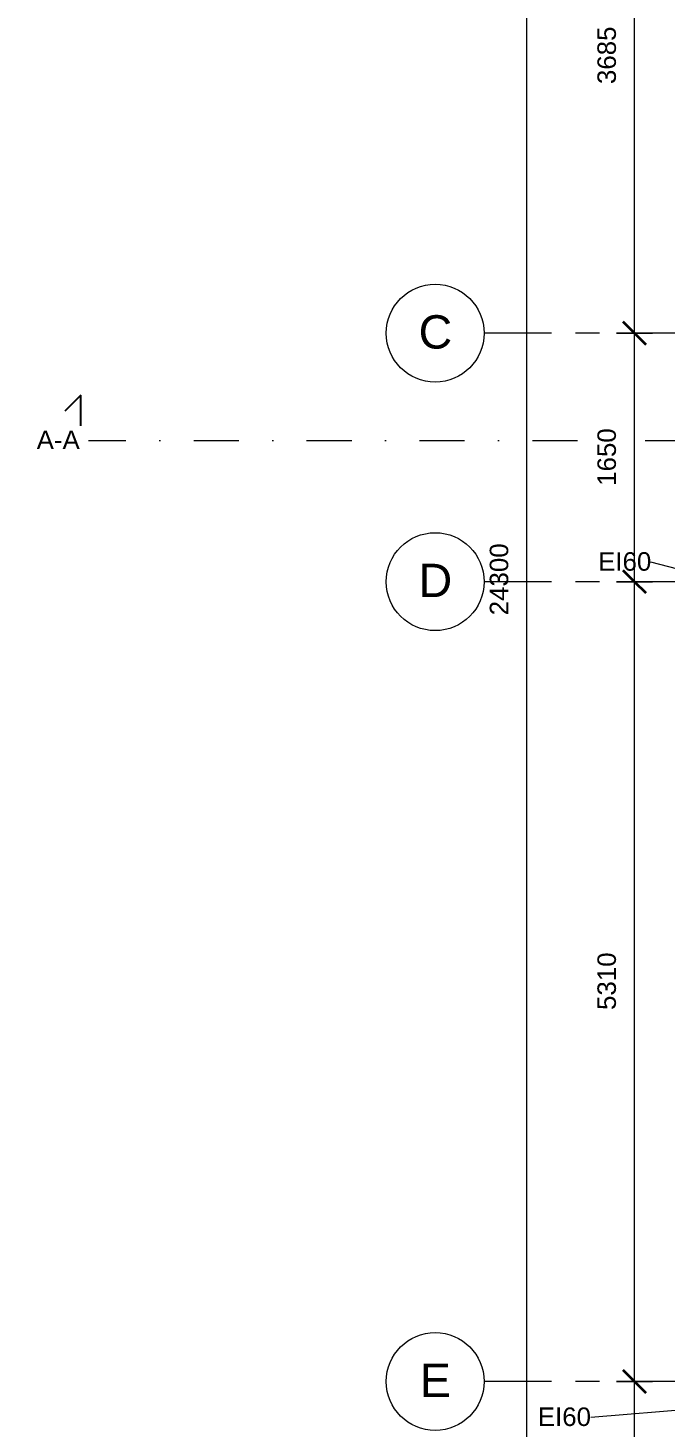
# Model space of a CAD drawing. Header units: millimetres. Extents: x -46592 to 140440, y -36427 to 76663.
# Drawn here: x 26763 to 30995, y 40137 to 49432 of the extents above; entities that cross this region are included whole.
import ezdxf

# ---------------------------------------------------------------- set-up
doc = ezdxf.new("R2010")
doc.units = ezdxf.units.MM
doc.linetypes.add('Grid Line', pattern=[1111.25, 635, -158.75, 158.75, -158.75])
doc.linetypes.add('Pistekatko 6_4_5_mm', pattern=[750, 300, -225, 0, -225])
for name, color, linetype, lineweight in [('AR-A_MERKINNÄT_TXT', 8, 'Continuous', 9), ('AR-D_MITTA', 8, 'Continuous', 9), ('AR-D_MITTA-50', 8, 'Continuous', 9), ('AR-J_LEIKKMERK', 6, 'Continuous', 9), ('AR-J_LEIKKMERK-1', 6, 'Continuous', 25), ('AR-J_LEIKKMERK-2', 6, 'Pistekatko 6_4_5_mm', 9), ('AR-Y_MODVIIVA', 8, 'Continuous', 9), ('AR-Y_MODVIIVA-1', 8, 'Grid Line', 9)]:
    doc.layers.add(name, color=color, linetype=linetype, lineweight=lineweight)
doc.styles.add('Arial_3', font='arial.ttf', dxfattribs={"height": 122.941617})
doc.styles.add('Arial_4', font='arial.ttf', dxfattribs={"height": 221.29491})
doc.dimstyles.new('Diagonal_-_2_5mm_Arial', dxfattribs={"dimscale": 304.8, "dimtxt": 125, "dimasz": 0.492126, "dimexe": 0.393701, "dimexo": 0.0625, "dimgap": 0.287073, "dimtad": 1, "dimdec": 0, "dimzin": 0, "dimdsep": 46, "dimtxsty": 'Arial_3', "dimblk1": 'OBLIQUE', "dimblk2": 'OBLIQUE', "dimsah": 1, "dimcen": 0.09, "dimdle": 0.393701, "dimazin": 0, "dimtfac": 1, "dimtdec": 4, "dimtix": 1, "dimtmove": 0, "dimatfit": 3, "dimfxl": 0.393701, "dimfxlon": 1, "dimtvp": 1, "dimtolj": 1, "dimtzin": 0, "dimarcsym": 2})

# ---------------------------------------------------------------- blocks, each defined once
blk = doc.blocks.new('Grid - M_Grid Head - Circle-1062625-04 2_ krs')
at = {"layer": 'AR-Y_MODVIIVA'}
blk.add_circle((0, 0), 6.5, dxfattribs=at)
blk = doc.blocks.new('DIMBLOCK8-04 2_ krs')
at = {"layer": 'AR-D_MITTA-50', "transparency": 16777216}
for p, q in [((30077.4, 33498.5), (30077.4, 58038.5)), ((29957.4, 57918.5), (30197.4, 57918.5)), ((30077.4, 57918.5), (29957.4, 57918.5)), ((29957.4, 33618.5), (30197.4, 33618.5)), ((30077.4, 33618.5), (29957.4, 33618.5))]:
    blk.add_line(p, q, dxfattribs=at)
at = {"layer": 'AR-D_MITTA-50', "lineweight": 35, "transparency": 16777216}
for p, q in [((30077.4, 57918.5), (30002.4, 57993.5)), ((30077.4, 57918.5), (30152.4, 57843.5)), ((30077.4, 33618.5), (30002.4, 33693.5)), ((30077.4, 33618.5), (30152.4, 33543.5))]:
    blk.add_line(p, q, dxfattribs=at)
at = {"layer": 'AR-D_MITTA-50', "color": 0, "transparency": 16777216, "insert": (29830.5, 45532.9), "char_height": 122.94, "width": 565.385, "attachment_point": 1, "rotation": 90, "line_spacing_factor": 0.938532, "style": 'Arial_3'}
blk.add_mtext('24300', dxfattribs=at)
blk = doc.blocks.new('_Oblique')
at = {"color": 0, "linetype": 'ByBlock', "lineweight": -2}
blk.add_line((-0.5, -0.5), (0.5, 0.5), dxfattribs=at)
blk = doc.blocks.new('DIMBLOCK12-04 2_ krs')
at = {"layer": 'AR-D_MITTA-50', "transparency": 16777216}
for p, q in [((30792.9, 45636), (30792.9, 47526)), ((30672.9, 47406), (30912.9, 47406)), ((30792.9, 47406), (30672.9, 47406)), ((30672.9, 45756), (30912.9, 45756)), ((30792.9, 45756), (30672.9, 45756))]:
    blk.add_line(p, q, dxfattribs=at)
at = {"layer": 'AR-D_MITTA-50', "lineweight": 35, "transparency": 16777216}
for p, q in [((30792.9, 47406), (30717.9, 47481)), ((30792.9, 47406), (30867.9, 47331)), ((30792.9, 45756), (30717.9, 45831)), ((30792.9, 45756), (30867.9, 45681))]:
    blk.add_line(p, q, dxfattribs=at)
at = {"layer": 'AR-D_MITTA-50', "color": 0, "transparency": 16777216, "insert": (30545.9, 46392.5), "char_height": 122.94, "width": 452.308, "attachment_point": 1, "rotation": 90, "line_spacing_factor": 0.938532, "style": 'Arial_3'}
blk.add_mtext('1650', dxfattribs=at)
blk = doc.blocks.new('DIMBLOCK13-04 2_ krs')
at = {"layer": 'AR-D_MITTA-50', "transparency": 16777216}
for p, q in [((30672.9, 40446), (30912.9, 40446)), ((30792.9, 40446), (30672.9, 40446)), ((30792.9, 33498.5), (30792.9, 40446)), ((30672.9, 33618.5), (30912.9, 33618.5)), ((30792.9, 33618.5), (30672.9, 33618.5))]:
    blk.add_line(p, q, dxfattribs=at)
at = {"layer": 'AR-D_MITTA-50', "lineweight": 35, "transparency": 16777216}
for p, q in [((30792.9, 40446), (30717.9, 40521)), ((30792.9, 40446), (30867.9, 40371)), ((30792.9, 33618.5), (30717.9, 33693.5)), ((30792.9, 33618.5), (30867.9, 33543.5))]:
    blk.add_line(p, q, dxfattribs=at)
at = {"layer": 'AR-D_MITTA-50', "color": 0, "transparency": 16777216, "insert": (30545.9, 36843.8), "char_height": 122.94, "width": 452.308, "attachment_point": 1, "rotation": 90, "line_spacing_factor": 0.938532, "style": 'Arial_3'}
blk.add_mtext('6828', dxfattribs=at)
blk = doc.blocks.new('DIMBLOCK14-04 2_ krs')
at = {"layer": 'AR-D_MITTA-50', "lineweight": 35, "transparency": 16777216}
for p, q in [((30792.9, 45756), (30717.9, 45831)), ((30792.9, 45756), (30867.9, 45681)), ((30792.9, 40446), (30717.9, 40521)), ((30792.9, 40446), (30867.9, 40371))]:
    blk.add_line(p, q, dxfattribs=at)
at = {"layer": 'AR-D_MITTA-50', "transparency": 16777216}
for p, q in [((30792.9, 40446), (30792.9, 45876)), ((30672.9, 45756), (30912.9, 45756)), ((30792.9, 45756), (30672.9, 45756)), ((30672.9, 40446), (30912.9, 40446)), ((30792.9, 40446), (30672.9, 40446))]:
    blk.add_line(p, q, dxfattribs=at)
at = {"layer": 'AR-D_MITTA-50', "color": 0, "transparency": 16777216, "insert": (30545.9, 42912.5), "char_height": 122.94, "width": 452.308, "attachment_point": 1, "rotation": 90, "line_spacing_factor": 0.938532, "style": 'Arial_3'}
blk.add_mtext('5310', dxfattribs=at)
blk = doc.blocks.new('DIMBLOCK15-04 2_ krs')
at = {"layer": 'AR-D_MITTA-50', "lineweight": 35, "transparency": 16777216}
for p, q in [((30792.9, 51090.8), (30717.9, 51165.8)), ((30792.9, 51090.8), (30867.9, 51015.8)), ((30792.9, 47406), (30717.9, 47481)), ((30792.9, 47406), (30867.9, 47331))]:
    blk.add_line(p, q, dxfattribs=at)
at = {"layer": 'AR-D_MITTA-50', "transparency": 16777216}
for p, q in [((30672.9, 51090.8), (30912.9, 51090.8)), ((30792.9, 51090.8), (30672.9, 51090.8)), ((30792.9, 47286), (30792.9, 51090.8)), ((30672.9, 47406), (30912.9, 47406)), ((30792.9, 47406), (30672.9, 47406))]:
    blk.add_line(p, q, dxfattribs=at)
at = {"layer": 'AR-D_MITTA-50', "color": 0, "transparency": 16777216, "insert": (30545.9, 49059.9), "char_height": 122.94, "width": 452.308, "attachment_point": 1, "rotation": 90, "line_spacing_factor": 0.938532, "style": 'Arial_3'}
blk.add_mtext('3685', dxfattribs=at)
blk = doc.blocks.new('Section - Leikkaus 1_50-1546395-04 2_ krs')
at = {"layer": 'AR-J_LEIKKMERK-1'}
for p, q in [((0, 6), (-2.12, 3.88)), ((0, 0), (0, 6))]:
    blk.add_line(p, q, dxfattribs=at)

msp = doc.modelspace()

# ---------------------------------------------------------------- linework, layer by layer
at = {"layer": 'AR-A_MERKINNÄT_TXT'}
for p, q in [((31354.1, 45768.5), (30901.8, 45885.5)), ((31263.7, 40268.5), (30501.1, 40207))]:
    msp.add_line(p, q, dxfattribs=at)
at = {"layer": 'AR-J_LEIKKMERK-2'}
msp.add_line((27113.5, 46694.4), (50033, 46694.4), dxfattribs=at)
at = {"layer": 'AR-Y_MODVIIVA-1'}
for p, q in [((49133.2, 47406), (29793.3, 47406)), ((49133.2, 45756), (29793.3, 45756)), ((49133.2, 40446), (29793.3, 40446))]:
    msp.add_line(p, q, dxfattribs=at)

# ---------------------------------------------------------------- block references
at = {"layer": 'AR-J_LEIKKMERK', "xscale": 49.99999999999998, "yscale": 49.99999999999998, "zscale": 49.99999999999998}
msp.add_blockref('Section - Leikkaus 1_50-1546395-04 2_ krs', (27113.5, 46694.4), dxfattribs=at)
at = {"layer": 'AR-Y_MODVIIVA', "xscale": 49.99999999999998, "yscale": 49.99999999999998, "zscale": 49.99999999999998, "rotation": 89.9999999999998}
for p in [(29468.3, 47406), (29468.3, 45756), (29468.3, 40446)]:
    msp.add_blockref('Grid - M_Grid Head - Circle-1062625-04 2_ krs', p, dxfattribs=at)

# ---------------------------------------------------------------- texts
at = {"layer": 'AR-A_MERKINNÄT_TXT', "char_height": 122.94, "width": 421.5, "attachment_point": 1, "line_spacing_factor": 0.938532, "style": 'Arial_3'}
for insert in [(30550.6, 45951.8), (30149.9, 40273.3)]:
    msp.add_mtext('EI60', dxfattribs=dict(at, insert=insert))

# ---------------------------------------------------------------- dimensions: what is measured, and where the dimension line sits
at = {"layer": 'AR-D_MITTA'}
for base, p1, p2, override, picture, middle in [((30077.4, 57918.5), (29957.4, 33618.5), (29957.4, 57918.5), {"dimpost": '<>', "dimfxl": 24300}, 'DIMBLOCK8-04 2_ krs', (29927.1, 45768.5)), ((30792.9, 51090.8), (30672.9, 47406), (30672.9, 51090.8), {"dimpost": '<>', "dimfxl": 3684.79357}, 'DIMBLOCK15-04 2_ krs', (30642.6, 49248.4)), ((30792.9, 47406), (30672.9, 45756), (30672.9, 47406), {"dimpost": '<>', "dimfxl": 1650}, 'DIMBLOCK12-04 2_ krs', (30642.6, 46581)), ((30792.9, 45756), (30672.9, 40446), (30672.9, 45756), {"dimpost": '<>', "dimfxl": 5310}, 'DIMBLOCK14-04 2_ krs', (30642.6, 43101)), ((30792.9087489, 40445.9658733), (30672.9087489, 33618.4658733), (30672.9087489, 40445.9658733), {"dimpost": '<>', "dimfxl": 6827.5}, 'DIMBLOCK13-04 2_ krs', (30642.6380799, 37032.2158733))]:
    dim = msp.add_linear_dim(base=base, p1=p1, p2=p2, angle=90, dimstyle='Diagonal_-_2_5mm_Arial', override=override, dxfattribs=at)
    dim.commit()
    dim.dimension.update_dxf_attribs({"geometry": picture, "text_midpoint": middle})

# ---------------------------------------------------------------- next in the draw order: texts
at = {"layer": 'AR-J_LEIKKMERK', "insert": (26963.9, 46759.2), "char_height": 122.94, "width": 340.5, "attachment_point": 2, "line_spacing_factor": 0.938532, "style": 'Arial_3', "bg_fill": 3, "box_fill_scale": 1.25, "bg_fill_color": 0, "bg_fill_transparency": 0}
msp.add_mtext('A-A', dxfattribs=at)
at = {"layer": 'AR-Y_MODVIIVA', "char_height": 221.3, "attachment_point": 2, "line_spacing_factor": 0.938532, "style": 'Arial_4', "bg_fill": 3, "box_fill_scale": 1.25, "bg_fill_color": 0, "bg_fill_transparency": 0}
for s, insert, width in [('C', (29469.6, 47525.1), 264.574), ('D', (29469.6, 45875.1), 264.574), ('E', (29469.6, 40565.1), 245.676)]:
    msp.add_mtext(s, dxfattribs=dict(at, insert=insert, width=width))

doc.saveas('drawing.dxf')
